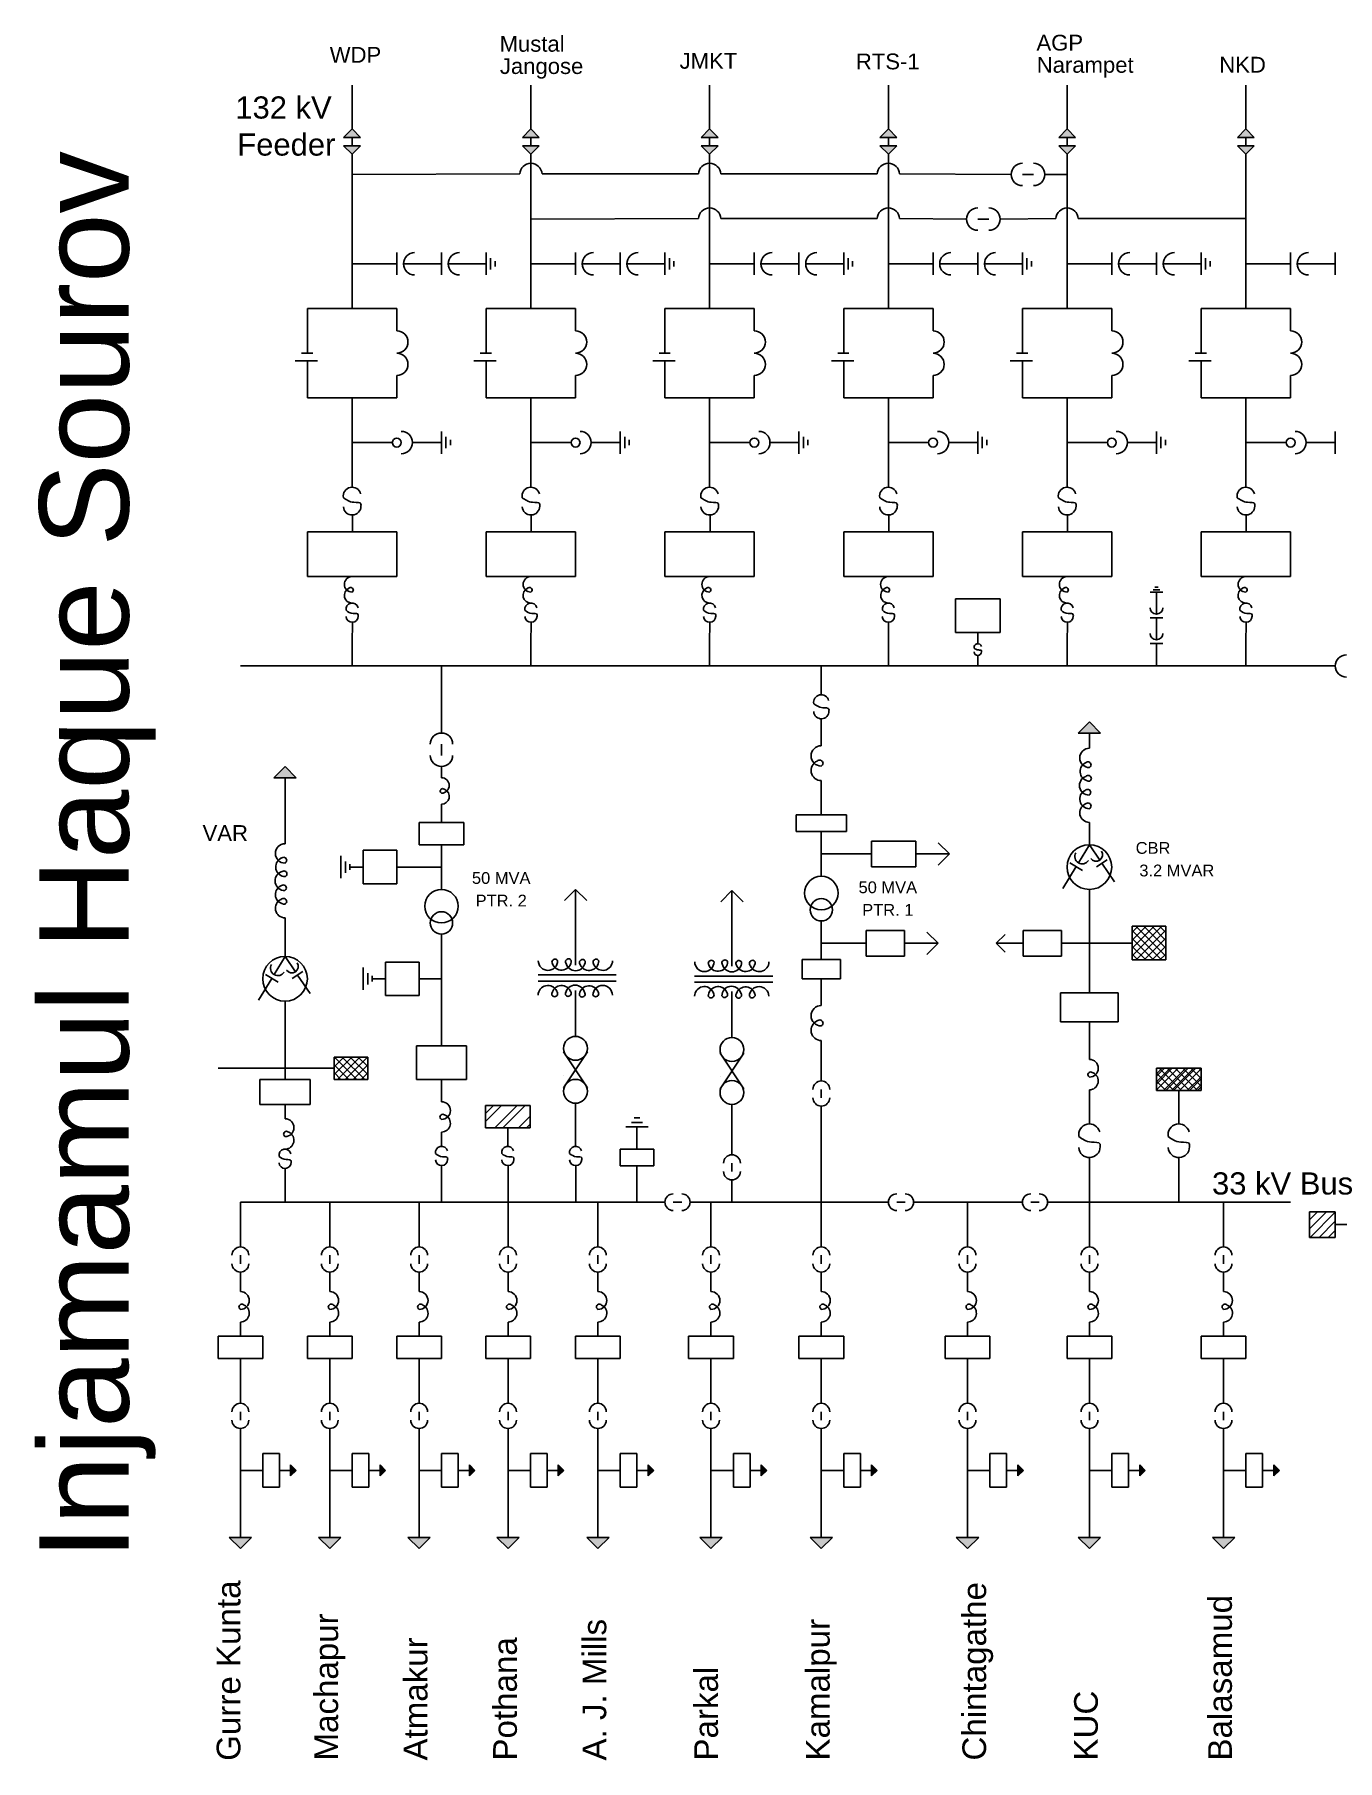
# Model space of a CAD drawing. Header units: inches. Extents: x 12.9 to 58.1, y -18.5 to 21.1.
# Drawn here: x 12.89 to 42.05, y -17.49 to 21.13 of the extents above; entities that cross this region are included whole.
import ezdxf

# ---------------------------------------------------------------- set-up
doc = ezdxf.new("R2010")
doc.units = ezdxf.units.IN
doc.header["$MEASUREMENT"] = 0
doc.styles.get("Standard").update_dxf_attribs({"font": 'arial.ttf'})

msp = doc.modelspace()

# ---------------------------------------------------------------- hatches: boundary and pattern name
at = {"true_color": 0x000000}
h = msp.add_hatch(color=18, dxfattribs=at)
h.dxf.hatch_style = 1
h.paths.add_polyline_path([(20, 19.019), (19.811, 18.83), (20.189, 18.83)])
h.paths.add_polyline_path([(20.189, 18.64), (19.811, 18.64), (20, 18.451)])
h = msp.add_hatch(color=18, dxfattribs=at)
h.dxf.hatch_style = 1
h.paths.add_polyline_path([(24, 19.019), (23.811, 18.83), (24.189, 18.83)])
h.paths.add_polyline_path([(24.189, 18.64), (23.811, 18.64), (24, 18.451)])
h = msp.add_hatch(color=18, dxfattribs=at)
h.dxf.hatch_style = 1
h.paths.add_polyline_path([(28, 19.019), (27.811, 18.83), (28.189, 18.83)])
h.paths.add_polyline_path([(28.189, 18.64), (27.811, 18.64), (28, 18.451)])
h = msp.add_hatch(color=18, dxfattribs=at)
h.dxf.hatch_style = 1
h.paths.add_polyline_path([(32, 19.019), (31.811, 18.83), (32.189, 18.83)])
h.paths.add_polyline_path([(32.189, 18.64), (31.811, 18.64), (32, 18.451)])
h = msp.add_hatch(color=18, dxfattribs=at)
h.dxf.hatch_style = 1
h.paths.add_polyline_path([(36, 19.019), (35.811, 18.83), (36.189, 18.83)])
h.paths.add_polyline_path([(36.189, 18.64), (35.811, 18.64), (36, 18.451)])
h = msp.add_hatch(color=18, dxfattribs=at)
h.dxf.hatch_style = 1
h.paths.add_polyline_path([(40, 19.019), (39.811, 18.83), (40.189, 18.83)])
h.paths.add_polyline_path([(40.189, 18.64), (39.811, 18.64), (40, 18.451)])
h = msp.add_hatch(color=18, dxfattribs=at)
h.dxf.hatch_style = 1
h.paths.add_polyline_path([(36.5, 5.75), (36.25, 5.5), (36.75, 5.5)])
h = msp.add_hatch(color=18, dxfattribs=at)
h.dxf.hatch_style = 1
h.paths.add_polyline_path([(18.5, 4.75), (18.25, 4.5), (18.75, 4.5)])
h = msp.add_hatch(dxfattribs=at)
h.set_pattern_fill('ANSI37', color=18)
h.paths.add_polyline_path([(38.208, 0.425), (38.208, 1.175), (37.458, 1.175), (37.458, 0.425)])
h.paths.add_polyline_path([(20.35, -2.25), (20.35, -1.75), (19.6, -1.75), (19.6, -2.25)])
h = msp.add_hatch(dxfattribs=at)
h.set_pattern_fill('ANSI32', color=18)
h.set_pattern_definition([(45, (14.49785, 0.8377), (-0.265165, 0.265165), []), (45, (14.67463, 0.8377), (-0.265165, 0.265165), [])])
h.paths.add_polyline_path([(37.998, -2), (37.998, -2.5), (38.998, -2.5), (38.998, -2)])
h = msp.add_hatch(dxfattribs=at)
h.set_pattern_fill('ANSI37', color=18)
h.paths.add_polyline_path([(38.998, -2.5), (38.998, -2), (37.998, -2), (37.998, -2.5)])
h = msp.add_hatch(dxfattribs=at)
h.set_pattern_fill('ANSI32', color=18)
h.set_pattern_definition([(45, (-0.51565, 0), (-0.265165, 0.265165), []), (45, (-0.33887, 0), (-0.265165, 0.265165), [])])
h.paths.add_polyline_path([(22.984, -2.838), (22.984, -3.338), (23.984, -3.338), (23.984, -2.838)])
h = msp.add_hatch(dxfattribs=at)
h.set_pattern_fill('ANSI31', color=18, scale=1.15)
h.set_pattern_definition([(45, (-7.45, 0.825), (-0.1016466, 0.1016466), [])])
h.paths.add_polyline_path([(41.425, -5.788), (42, -5.788), (42, -5.5), (42, -5.213), (41.425, -5.213)])
h = msp.add_hatch(color=18, dxfattribs=at)
h.dxf.hatch_style = 1
h.paths.add_polyline_path([(18.75, -11), (18.625, -10.875), (18.625, -11.125)])
h = msp.add_hatch(color=18, dxfattribs=at)
h.dxf.hatch_style = 1
h.paths.add_polyline_path([(20.75, -11), (20.625, -10.875), (20.625, -11.125)])
h = msp.add_hatch(color=18, dxfattribs=at)
h.dxf.hatch_style = 1
h.paths.add_polyline_path([(22.75, -11), (22.625, -10.875), (22.625, -11.125)])
h = msp.add_hatch(color=18, dxfattribs=at)
h.dxf.hatch_style = 1
h.paths.add_polyline_path([(24.739, -11), (24.614, -10.875), (24.614, -11.125)])
h = msp.add_hatch(color=18, dxfattribs=at)
h.dxf.hatch_style = 1
h.paths.add_polyline_path([(26.75, -11), (26.625, -10.875), (26.625, -11.125)])
h = msp.add_hatch(color=18, dxfattribs=at)
h.dxf.hatch_style = 1
h.paths.add_polyline_path([(29.281, -11), (29.156, -10.875), (29.156, -11.125)])
h = msp.add_hatch(color=18, dxfattribs=at)
h.dxf.hatch_style = 1
h.paths.add_polyline_path([(31.75, -11), (31.625, -10.875), (31.625, -11.125)])
h = msp.add_hatch(color=18, dxfattribs=at)
h.dxf.hatch_style = 1
h.paths.add_polyline_path([(35.021, -11), (34.896, -10.875), (34.896, -11.125)])
h = msp.add_hatch(color=18, dxfattribs=at)
h.dxf.hatch_style = 1
h.paths.add_polyline_path([(37.75, -11), (37.625, -10.875), (37.625, -11.125)])
h = msp.add_hatch(color=18, dxfattribs=at)
h.dxf.hatch_style = 1
h.paths.add_polyline_path([(40.75, -11), (40.625, -10.875), (40.625, -11.125)])
h = msp.add_hatch(color=18, dxfattribs=at)
h.dxf.hatch_style = 1
h.paths.add_polyline_path([(17.5, -12.75), (17.75, -12.5), (17.25, -12.5)])
h = msp.add_hatch(color=18, dxfattribs=at)
h.dxf.hatch_style = 1
h.paths.add_polyline_path([(19.5, -12.75), (19.75, -12.5), (19.25, -12.5)])
h = msp.add_hatch(color=18, dxfattribs=at)
h.dxf.hatch_style = 1
h.paths.add_polyline_path([(21.5, -12.75), (21.75, -12.5), (21.25, -12.5)])
h = msp.add_hatch(color=18, dxfattribs=at)
h.dxf.hatch_style = 1
h.paths.add_polyline_path([(23.489, -12.75), (23.739, -12.5), (23.239, -12.5)])
h = msp.add_hatch(color=18, dxfattribs=at)
h.dxf.hatch_style = 1
h.paths.add_polyline_path([(25.5, -12.75), (25.75, -12.5), (25.25, -12.5)])
h = msp.add_hatch(color=18, dxfattribs=at)
h.dxf.hatch_style = 1
h.paths.add_polyline_path([(28.031, -12.75), (28.281, -12.5), (27.781, -12.5)])
h = msp.add_hatch(color=18, dxfattribs=at)
h.dxf.hatch_style = 1
h.paths.add_polyline_path([(30.5, -12.75), (30.75, -12.5), (30.25, -12.5)])
h = msp.add_hatch(color=18, dxfattribs=at)
h.dxf.hatch_style = 1
h.paths.add_polyline_path([(33.771, -12.75), (34.021, -12.5), (33.521, -12.5)])
h = msp.add_hatch(color=18, dxfattribs=at)
h.dxf.hatch_style = 1
h.paths.add_polyline_path([(36.5, -12.75), (36.75, -12.5), (36.25, -12.5)])
h = msp.add_hatch(color=18, dxfattribs=at)
h.dxf.hatch_style = 1
h.paths.add_polyline_path([(39.5, -12.75), (39.75, -12.5), (39.25, -12.5)])

# ---------------------------------------------------------------- linework, layer by layer
for p, q in [((20, 20), (20, 19.019)), ((24, 20), (24, 19.019)), ((28, 20), (28, 19.019)), ((32, 20), (32, 19.019)), ((36, 20), (36, 19.019)), ((40, 20), (40, 19.019)), ((19.811, 18.83), (20, 19.019)), ((20, 19.019), (20.189, 18.83)), ((23.811, 18.83), (24, 19.019)), ((24, 19.019), (24.189, 18.83)), ((27.811, 18.83), (28, 19.019)), ((28, 19.019), (28.189, 18.83)), ((31.811, 18.83), (32, 19.019)), ((32, 19.019), (32.189, 18.83)), ((35.811, 18.83), (36, 19.019)), ((36, 19.019), (36.189, 18.83)), ((39.811, 18.83), (40, 19.019)), ((40, 19.019), (40.189, 18.83)), ((20.189, 18.83), (19.811, 18.83)), ((19.811, 18.64), (20.189, 18.64)), ((20, 18.451), (19.811, 18.64)), ((20, 18.83), (20, 18.64)), ((20.189, 18.64), (20, 18.451)), ((24.189, 18.83), (23.811, 18.83)), ((23.811, 18.64), (24.189, 18.64)), ((24, 18.451), (23.811, 18.64)), ((24, 18.83), (24, 18.64)), ((24.189, 18.64), (24, 18.451)), ((28.189, 18.83), (27.811, 18.83)), ((27.811, 18.64), (28.189, 18.64)), ((28, 18.451), (27.811, 18.64)), ((28, 18.83), (28, 18.64)), ((28.189, 18.64), (28, 18.451)), ((32.189, 18.83), (31.811, 18.83)), ((31.811, 18.64), (32.189, 18.64)), ((32, 18.451), (31.811, 18.64)), ((32, 18.83), (32, 18.64)), ((32.189, 18.64), (32, 18.451)), ((36.189, 18.83), (35.811, 18.83)), ((35.811, 18.64), (36.189, 18.64)), ((36, 18.451), (35.811, 18.64)), ((36, 18.83), (36, 18.64)), ((36.189, 18.64), (36, 18.451)), ((40.189, 18.83), (39.811, 18.83)), ((39.811, 18.64), (40.189, 18.64)), ((40, 18.451), (39.811, 18.64)), ((40, 18.83), (40, 18.64)), ((40.189, 18.64), (40, 18.451)), ((20, 18.451), (20, 16)), ((24, 18.451), (24, 16)), ((28, 18.451), (28, 16)), ((32, 18.451), (32, 16)), ((36, 18.451), (36, 16)), ((40, 18.451), (40, 16)), ((20, 18), (23.75, 18.012)), ((20, 18), (20, 18)), ((20, 18), (20, 18)), ((24.25, 18.012), (27.75, 18.012)), ((28.25, 18.012), (31.75, 18.012)), ((32.25, 18.012), (34.75, 18)), ((35, 18), (35.25, 18)), ((35.5, 18), (36, 18)), ((24, 17), (27.75, 17.012)), ((28.25, 17.012), (31.75, 17.012)), ((32.25, 17.012), (33.75, 17)), ((34, 17), (34.25, 17)), ((34.5, 17), (35.75, 17.012)), ((36.25, 17.012), (40, 17.012)), ((21, 16.25), (21, 15.75)), ((22, 16.25), (22, 15.75)), ((23, 15.75), (23, 16.25)), ((25, 16.25), (25, 15.75)), ((26, 16.25), (26, 15.75)), ((27, 15.75), (27, 16.25)), ((29, 16.25), (29, 15.75)), ((30, 16.25), (30, 15.75)), ((31, 15.75), (31, 16.25)), ((33, 16.25), (33, 15.75)), ((34, 16.25), (34, 15.75)), ((35, 15.75), (35, 16.25)), ((37, 16.25), (37, 15.75)), ((38, 16.25), (38, 15.75)), ((39, 15.75), (39, 16.25)), ((41, 16.25), (41, 15.75)), ((42, 16.25), (42, 15.75)), ((20, 16), (20, 15)), ((20, 16), (21, 16)), ((21.15, 16), (22, 16)), ((22.15, 16), (23, 16)), ((23.1, 15.875), (23.1, 16.125)), ((23.2, 15.938), (23.2, 16.062)), ((24, 16), (24, 15)), ((24, 16), (25, 16)), ((25.15, 16), (26, 16)), ((26.15, 16), (27, 16)), ((27.1, 15.875), (27.1, 16.125)), ((27.2, 15.938), (27.2, 16.062)), ((28, 16), (28, 15)), ((28, 16), (29, 16)), ((29.15, 16), (30, 16)), ((30.15, 16), (31, 16)), ((31.1, 15.875), (31.1, 16.125)), ((31.2, 15.938), (31.2, 16.062)), ((32, 16), (32, 15)), ((32, 16), (33, 16)), ((33.15, 16), (34, 16)), ((34.15, 16), (35, 16)), ((35.1, 15.875), (35.1, 16.125)), ((35.2, 15.938), (35.2, 16.062)), ((36, 16), (36, 15)), ((36, 16), (37, 16)), ((37.15, 16), (38, 16)), ((38.15, 16), (39, 16)), ((39.1, 15.875), (39.1, 16.125)), ((39.2, 15.938), (39.2, 16.062)), ((40, 16), (40, 15)), ((40, 16), (41, 16)), ((41.15, 16), (42, 16)), ((19, 15), (21, 15)), ((19, 14), (19, 15)), ((21, 15), (21, 14.5)), ((23, 15), (25, 15)), ((23, 14), (23, 15)), ((25, 15), (25, 14.5)), ((27, 15), (29, 15)), ((27, 14), (27, 15)), ((29, 15), (29, 14.5)), ((31, 15), (33, 15)), ((31, 14), (31, 15)), ((33, 15), (33, 14.5)), ((35, 15), (37, 15)), ((35, 14), (35, 15)), ((37, 15), (37, 14.5)), ((39, 15), (41, 15)), ((39, 14), (39, 15)), ((41, 15), (41, 14.5)), ((18.868, 14), (19.118, 14)), ((22.868, 14), (23.118, 14)), ((26.868, 14), (27.118, 14)), ((30.868, 14), (31.118, 14)), ((34.868, 14), (35.118, 14)), ((38.868, 14), (39.118, 14)), ((18.726, 13.832), (19.226, 13.832)), ((19, 13), (19, 13.832)), ((22.726, 13.832), (23.226, 13.832)), ((23, 13), (23, 13.832)), ((26.726, 13.832), (27.226, 13.832)), ((27, 13), (27, 13.832)), ((30.726, 13.832), (31.226, 13.832)), ((31, 13), (31, 13.832)), ((34.726, 13.832), (35.226, 13.832)), ((35, 13), (35, 13.832)), ((38.726, 13.832), (39.226, 13.832)), ((39, 13), (39, 13.832)), ((21, 13.5), (21, 13)), ((25, 13.5), (25, 13)), ((29, 13.5), (29, 13)), ((33, 13.5), (33, 13)), ((37, 13.5), (37, 13)), ((41, 13.5), (41, 13)), ((19, 13), (21, 13)), ((20, 13), (20, 12)), ((23, 13), (25, 13)), ((24, 13), (24, 12)), ((27, 13), (29, 13)), ((28, 13), (28, 12)), ((31, 13), (33, 13)), ((32, 13), (32, 12)), ((35, 13), (37, 13)), ((36, 13), (36, 12)), ((39, 13), (41, 13)), ((40, 13), (40, 12)), ((20, 12), (20, 11)), ((20, 12), (20, 12)), ((20, 12), (20.9, 12)), ((21.35, 12), (22, 12)), ((22, 11.75), (22, 12.25)), ((22.1, 11.875), (22.1, 12.125)), ((22.2, 11.938), (22.2, 12.062)), ((24, 12), (24, 11)), ((24, 12), (24, 12)), ((24, 12), (24.9, 12)), ((25.35, 12), (26, 12)), ((26, 11.75), (26, 12.25)), ((26.1, 11.875), (26.1, 12.125)), ((26.2, 11.938), (26.2, 12.062)), ((28, 12), (28, 11)), ((28, 12), (28, 12)), ((28, 12), (28.9, 12)), ((29.35, 12), (30, 12)), ((30, 11.75), (30, 12.25)), ((30.1, 11.875), (30.1, 12.125)), ((30.2, 11.938), (30.2, 12.062)), ((32, 12), (32, 11)), ((32, 12), (32, 12)), ((32, 12), (32.9, 12)), ((33.35, 12), (34, 12)), ((34, 11.75), (34, 12.25)), ((34.1, 11.875), (34.1, 12.125)), ((34.2, 11.938), (34.2, 12.062)), ((36, 12), (36, 11)), ((36, 12), (36, 12)), ((36, 12), (36.9, 12)), ((37.35, 12), (38, 12)), ((38, 11.75), (38, 12.25)), ((38.1, 11.875), (38.1, 12.125)), ((38.2, 11.938), (38.2, 12.062)), ((40, 12), (40, 11)), ((40, 12), (40, 12)), ((40, 12), (40.9, 12)), ((41.35, 12), (42, 12)), ((42, 11.75), (42, 12.25)), ((20.009, 10.379), (20.009, 10)), ((24.009, 10.379), (24.009, 10)), ((28.009, 10.379), (28.009, 10)), ((32.009, 10.379), (32.009, 10)), ((36.009, 10.379), (36.009, 10)), ((40.009, 10.379), (40.009, 10)), ((19, 10), (21, 10)), ((19, 9), (19, 10)), ((21, 10), (21, 9)), ((23, 10), (25, 10)), ((23, 9), (23, 10)), ((25, 10), (25, 9)), ((27, 10), (29, 10)), ((27, 9), (27, 10)), ((29, 10), (29, 9)), ((31, 10), (33, 10)), ((31, 9), (31, 10)), ((33, 10), (33, 9)), ((35, 10), (37, 10)), ((35, 9), (35, 10)), ((37, 10), (37, 9)), ((39, 10), (41, 10)), ((39, 9), (39, 10)), ((41, 10), (41, 9)), ((21, 9), (19, 9)), ((25, 9), (23, 9)), ((29, 9), (27, 9)), ((33, 9), (31, 9)), ((37, 9), (35, 9)), ((41, 9), (39, 9)), ((33.5, 8.5), (34.5, 8.5)), ((33.5, 7.75), (33.5, 8.5)), ((34.5, 7.75), (34.5, 8.5)), ((37.856, 8.65), (38.144, 8.65)), ((37.928, 8.708), (38.072, 8.708)), ((37.964, 8.765), (38.036, 8.765)), ((38, 8.161), (38, 8.65)), ((20.006, 7.978), (20.001, 7.5)), ((24.006, 7.978), (24.001, 7.5)), ((28.006, 7.978), (28.001, 7.5)), ((32.006, 7.978), (32.001, 7.5)), ((34.5, 7.75), (33.5, 7.75)), ((34, 7.5), (34, 7.75)), ((36.006, 7.978), (36.001, 7.5)), ((38.144, 8.075), (37.856, 8.075)), ((38, 7.586), (38, 8.075)), ((40.006, 7.978), (40.001, 7.5)), ((20.001, 7.5), (20.001, 7)), ((24.001, 7.5), (24.001, 7)), ((28.001, 7.5), (28.001, 7)), ((32.001, 7.5), (32.001, 7)), ((36.001, 7.5), (36.001, 7)), ((38.144, 7.5), (37.856, 7.5)), ((38, 7.5), (38, 7)), ((40.001, 7.5), (40.001, 7)), ((17.5, 7), (42, 7)), ((22, 7), (22, 5.5)), ((30.5, 6.819), (30.5, 7)), ((34, 7.237), (34, 7)), ((30.498, 6.357), (30.5, 6.819)), ((30.5, 5.5), (30.5, 5.819)), ((30.5, 5.217), (30.5, 5.5)), ((36.5, 5.75), (36.25, 5.5)), ((36.25, 5.5), (36.75, 5.5)), ((36.75, 5.5), (36.5, 5.75)), ((36.5, 5.16), (36.5, 5.5)), ((22, 5.25), (22, 5)), ((18.5, 4.75), (18.25, 4.5)), ((18.75, 4.5), (18.5, 4.75)), ((22, 4.75), (22, 4.5)), ((18.25, 4.5), (18.75, 4.5)), ((18.5, 3.023), (18.5, 4.5)), ((30.5, 3.669), (30.5, 4.435)), ((22, 3.5), (22, 3.908)), ((21.5, 3.5), (22.5, 3.5)), ((21.5, 3), (21.5, 3.5)), ((22.5, 3.5), (22.5, 3)), ((29.938, 3.669), (31.062, 3.669)), ((29.938, 3.294), (29.938, 3.669)), ((31.062, 3.669), (31.062, 3.294)), ((36.498, 3), (36.5, 3.5)), ((31.062, 3.294), (29.938, 3.294)), ((30.5, 2.794), (30.5, 3.294)), ((19.75, 2.25), (19.75, 2.75)), ((20.25, 2.125), (20.25, 2.875)), ((20.25, 2.875), (21, 2.875)), ((21, 2.875), (21, 2.125)), ((22.5, 3), (21.5, 3)), ((22, 3), (22, 2)), ((30.5, 2.794), (30.5, 2.294)), ((30.5, 2.794), (31.625, 2.794)), ((31.625, 3.082), (31.625, 2.507)), ((31.625, 3.082), (32.617, 3.082)), ((32.617, 2.507), (32.617, 3.082)), ((32.617, 2.794), (33.367, 2.794)), ((33.367, 2.794), (33.117, 3.044)), ((33.367, 2.794), (33.117, 2.544)), ((36.498, 3), (36.252, 2.595)), ((36.498, 3), (36.73, 2.656)), ((19.85, 2.375), (19.85, 2.625)), ((19.95, 2.438), (19.95, 2.562)), ((20.25, 2.5), (19.95, 2.5)), ((22, 2.5), (21, 2.5)), ((31.625, 2.507), (32.617, 2.507)), ((36.201, 2.51), (35.904, 2.02)), ((36.06, 2.595), (36.342, 2.425)), ((36.659, 2.504), (36.898, 2.665)), ((36.779, 2.585), (37.06, 2.169)), ((21, 2.125), (20.25, 2.125)), ((24.999, 2), (24.75, 1.75)), ((24.999, 0.307), (24.999, 2)), ((24.999, 2), (25.25, 1.75)), ((28.499, 1.974), (28.25, 1.724)), ((28.499, 0.282), (28.499, 1.974)), ((28.499, 1.974), (28.75, 1.724)), ((36.498, 2), (36.498, -0.317)), ((18.5, 0.5), (18.5, 1.363)), ((30.5, 1.294), (30.5, 0.794)), ((37.458, 0.425), (37.458, 1.175)), ((37.458, 1.175), (38.208, 1.175)), ((38.208, 1.175), (38.208, 0.425)), ((22, 1), (22, 0)), ((30.5, 0.431), (30.5, 0.794)), ((30.5, 0.794), (31.5, 0.794)), ((31.5, 1.082), (31.5, 0.507)), ((32.362, 1.082), (31.5, 1.082)), ((32.362, 0.507), (32.362, 1.082)), ((32.362, 0.794), (33.112, 0.794)), ((33.112, 0.794), (32.862, 1.044)), ((33.112, 0.794), (32.862, 0.544)), ((34.415, 0.794), (34.615, 0.994)), ((35.015, 0.794), (34.415, 0.794)), ((34.415, 0.794), (34.615, 0.594)), ((35.015, 1.082), (35.015, 0.507)), ((35.878, 1.082), (35.015, 1.082)), ((35.878, 0.507), (35.878, 1.082)), ((35.878, 0.794), (36.498, 0.794)), ((36.498, 0.794), (37.458, 0.794)), ((18.5, 0.5), (18.254, 0.095)), ((18.5, 0.5), (18.732, 0.156)), ((30.069, 0.431), (30.931, 0.431)), ((30.069, 0), (30.069, 0.431)), ((30.931, 0.431), (30.931, 0)), ((31.5, 0.507), (32.362, 0.507)), ((35.015, 0.507), (35.878, 0.507)), ((38.208, 0.425), (37.458, 0.425)), ((18.203, 0.01), (17.906, -0.48)), ((18.062, 0.095), (18.344, -0.075)), ((18.662, 0.004), (18.9, 0.165)), ((18.781, 0.085), (19.062, -0.331)), ((20.25, -0.25), (20.25, 0.25)), ((20.35, -0.125), (20.35, 0.125)), ((20.45, -0.062), (20.45, 0.063)), ((20.75, 0), (20.45, 0)), ((20.75, -0.375), (20.75, 0.375)), ((20.75, 0.375), (21.5, 0.375)), ((21.5, 0.375), (21.5, -0.375)), ((22, 0), (21.5, 0)), ((22, 0), (22, -1.5)), ((24.162, 0.086), (25.912, 0.086)), ((27.662, 0.061), (29.412, 0.061)), ((30.931, 0), (30.069, 0)), ((30.5, -0.598), (30.5, 0)), ((21.5, -0.375), (20.75, -0.375)), ((24.162, -0.053), (25.912, -0.053)), ((25, -0.555), (25, -0.26)), ((27.662, -0.079), (29.412, -0.079)), ((28.5, -0.58), (28.5, -0.285)), ((35.851, -0.317), (37.145, -0.317)), ((35.851, -0.963), (35.851, -0.317)), ((37.145, -0.317), (37.145, -0.963)), ((18.5, -2), (18.5, -0.5)), ((25, -1.099), (25, -0.555)), ((28.5, -1.125), (28.5, -0.58)), ((25, -1.289), (25, -1.099)), ((28.5, -1.315), (28.5, -1.125)), ((37.145, -0.963), (35.851, -0.963)), ((36.498, -1.303), (36.498, -0.963)), ((21.438, -1.5), (22.562, -1.5)), ((21.438, -2.25), (21.438, -1.5)), ((22.562, -1.5), (22.562, -2.25)), ((30.5, -2), (30.5, -1.381)), ((36.498, -1.303), (36.498, -1.803)), ((19.6, -1.75), (19.6, -2.25)), ((19.6, -1.75), (20.35, -1.75)), ((20.35, -2.25), (20.35, -1.75)), ((24.733, -1.637), (25.267, -2.437)), ((24.733, -2.437), (25.267, -1.637)), ((28.233, -1.662), (28.767, -2.463)), ((28.233, -2.463), (28.767, -1.662)), ((17, -2), (18.5, -2)), ((17.938, -2.25), (19.062, -2.25)), ((17.938, -2.812), (17.938, -2.25)), ((18.5, -2.25), (18.5, -2)), ((18.5, -2), (19.6, -2)), ((19.062, -2.812), (19.062, -2.25)), ((19.6, -2.25), (20.35, -2.25)), ((22.562, -2.25), (21.438, -2.25)), ((22, -2.25), (22, -2.75)), ((24.733, -2.17), (24.733, -2.17)), ((28.233, -2.196), (28.233, -2.196)), ((30.5, -2.286), (30.5, -2)), ((37.998, -2), (38.998, -2)), ((37.998, -2.5), (37.998, -2)), ((38.998, -2), (38.998, -2.5)), ((30.5, -2.474), (30.5, -2.661)), ((36.498, -2.928), (36.498, -2.484)), ((38.998, -2.5), (37.998, -2.5)), ((38.498, -2.928), (38.498, -2.5)), ((19.062, -2.812), (17.938, -2.812)), ((18.5, -3.132), (18.5, -2.812)), ((22.984, -2.838), (23.984, -2.838)), ((22.984, -3.338), (22.984, -2.838)), ((23.984, -2.838), (23.984, -3.338)), ((25, -2.785), (25, -2.974)), ((25, -2.974), (25, -3.5)), ((28.5, -2.81), (28.5, -3)), ((28.5, -3.938), (28.5, -3)), ((30.5, -2.849), (30.5, -5)), ((36.498, -3.247), (36.498, -2.928)), ((38.498, -3.247), (38.498, -2.928)), ((22, -3.75), (22, -3.431)), ((23.984, -3.338), (22.984, -3.338)), ((23.484, -3.338), (23.484, -3.75)), ((26.625, -3.312), (26.125, -3.312)), ((26.5, -3.212), (26.25, -3.212)), ((26.438, -3.112), (26.312, -3.112)), ((26.375, -3.812), (26.375, -3.312)), ((25, -3.75), (25, -3.5)), ((26.75, -3.812), (26, -3.812)), ((26, -3.812), (26, -4.188)), ((26.75, -4.188), (26.75, -3.812)), ((18.506, -4.243), (18.506, -5)), ((22.001, -4.18), (22.001, -5)), ((23.489, -4.18), (23.489, -5)), ((25.007, -4.18), (25.007, -5)), ((26, -4.188), (26.75, -4.188)), ((26.375, -4.188), (26.375, -4.712)), ((28.5, -4.125), (28.5, -4.312)), ((36.5, -5), (36.5, -4)), ((38.5, -5), (38.5, -4)), ((28.5, -5), (28.5, -4.5)), ((17.5, -5), (26.375, -5)), ((17.5, -5), (17.5, -6)), ((19.5, -5), (19.5, -6)), ((21.5, -5), (21.5, -6)), ((23.489, -5), (23.489, -6)), ((25.5, -5), (25.5, -6)), ((26.375, -4.712), (26.375, -5)), ((27, -5), (26.375, -5)), ((27.188, -5), (27.375, -5)), ((27.562, -5), (28.5, -5)), ((28.031, -5), (28.031, -6)), ((28.5, -5), (32, -5)), ((30.5, -5), (30.5, -6)), ((32.188, -5), (32.375, -5)), ((32.562, -5), (33.5, -5)), ((33.5, -5), (35, -5)), ((33.771, -5), (33.771, -6)), ((35.188, -5), (35.375, -5)), ((35.562, -5), (36, -5)), ((36, -5), (36.5, -5)), ((36.5, -5), (38, -5)), ((36.5, -5), (36.5, -6)), ((38, -5), (41, -5)), ((39.5, -5), (39.5, -6)), ((41.425, -5.788), (41.425, -5.213)), ((41.425, -5.213), (42, -5.213)), ((42, -5.213), (42, -5.5)), ((42, -5.788), (41.425, -5.788)), ((42.438, -5.5), (42, -5.5)), ((42, -5.5), (42, -5.788)), ((17.5, -6.188), (17.5, -6.375)), ((17.5, -6.562), (17.5, -7)), ((19.5, -6.188), (19.5, -6.375)), ((19.5, -6.562), (19.5, -7)), ((21.5, -6.188), (21.5, -6.375)), ((21.5, -6.562), (21.5, -7)), ((23.489, -6.188), (23.489, -6.375)), ((23.489, -6.562), (23.489, -7)), ((25.5, -6.188), (25.5, -6.375)), ((25.5, -6.562), (25.5, -7)), ((28.031, -6.188), (28.031, -6.375)), ((28.031, -6.562), (28.031, -7)), ((30.5, -6.188), (30.5, -6.375)), ((30.5, -6.562), (30.5, -7)), ((33.771, -6.188), (33.771, -6.375)), ((33.771, -6.562), (33.771, -7)), ((36.5, -6.188), (36.5, -6.375)), ((36.5, -6.562), (36.5, -7)), ((39.5, -6.188), (39.5, -6.375)), ((39.5, -6.562), (39.5, -7)), ((17.5, -7.681), (17.5, -8)), ((19.5, -7.681), (19.5, -8)), ((21.5, -7.681), (21.5, -8)), ((23.489, -7.681), (23.489, -8)), ((25.5, -7.681), (25.5, -8)), ((28.031, -7.681), (28.031, -8)), ((30.5, -7.681), (30.5, -8)), ((33.771, -7.681), (33.771, -8)), ((36.5, -7.681), (36.5, -8)), ((39.5, -7.681), (39.5, -8)), ((17, -8), (18, -8)), ((17, -8.5), (17, -8)), ((18, -8), (18, -8.5)), ((19, -8), (20, -8)), ((19, -8.5), (19, -8)), ((20, -8), (20, -8.5)), ((21, -8), (22, -8)), ((21, -8.5), (21, -8)), ((22, -8), (22, -8.5)), ((22.989, -8), (23.989, -8)), ((22.989, -8.5), (22.989, -8)), ((23.989, -8), (23.989, -8.5)), ((25, -8), (26, -8)), ((25, -8.5), (25, -8)), ((26, -8), (26, -8.5)), ((27.531, -8), (28.531, -8)), ((27.531, -8.5), (27.531, -8)), ((28.531, -8), (28.531, -8.5)), ((30, -8), (31, -8)), ((30, -8.5), (30, -8)), ((31, -8), (31, -8.5)), ((33.271, -8), (34.271, -8)), ((33.271, -8.5), (33.271, -8)), ((34.271, -8), (34.271, -8.5)), ((36, -8), (37, -8)), ((36, -8.5), (36, -8)), ((37, -8), (37, -8.5)), ((39, -8), (40, -8)), ((39, -8.5), (39, -8)), ((40, -8), (40, -8.5)), ((18, -8.5), (17, -8.5)), ((17.5, -8.5), (17.5, -9.5)), ((20, -8.5), (19, -8.5)), ((19.5, -8.5), (19.5, -9.5)), ((22, -8.5), (21, -8.5)), ((21.5, -8.5), (21.5, -9.5)), ((23.989, -8.5), (22.989, -8.5)), ((23.489, -8.5), (23.489, -9.5)), ((26, -8.5), (25, -8.5)), ((25.5, -8.5), (25.5, -9.5)), ((28.531, -8.5), (27.531, -8.5)), ((28.031, -8.5), (28.031, -9.5)), ((31, -8.5), (30, -8.5)), ((30.5, -8.5), (30.5, -9.5)), ((34.271, -8.5), (33.271, -8.5)), ((33.771, -8.5), (33.771, -9.5)), ((37, -8.5), (36, -8.5)), ((36.5, -8.5), (36.5, -9.5)), ((40, -8.5), (39, -8.5)), ((39.5, -8.5), (39.5, -9.5)), ((17.5, -9.688), (17.5, -9.875)), ((19.5, -9.688), (19.5, -9.875)), ((21.5, -9.688), (21.5, -9.875)), ((23.489, -9.688), (23.489, -9.875)), ((25.5, -9.688), (25.5, -9.875)), ((28.031, -9.688), (28.031, -9.875)), ((30.5, -9.688), (30.5, -9.875)), ((33.771, -9.688), (33.771, -9.875)), ((36.5, -9.688), (36.5, -9.875)), ((39.5, -9.688), (39.5, -9.875)), ((17.5, -10.062), (17.5, -10.5)), ((19.5, -10.062), (19.5, -10.5)), ((21.5, -10.062), (21.5, -10.5)), ((23.489, -10.062), (23.489, -10.5)), ((25.5, -10.062), (25.5, -10.5)), ((28.031, -10.062), (28.031, -10.5)), ((30.5, -10.062), (30.5, -10.5)), ((33.771, -10.062), (33.771, -10.5)), ((36.5, -10.062), (36.5, -10.5)), ((39.5, -10.062), (39.5, -10.5)), ((17.5, -10.5), (17.5, -11)), ((18, -10.625), (18, -11.375)), ((18.375, -10.625), (18, -10.625)), ((18.375, -11.375), (18.375, -10.625)), ((19.5, -10.5), (19.5, -11)), ((20, -10.625), (20, -11.375)), ((20.375, -10.625), (20, -10.625)), ((20.375, -11.375), (20.375, -10.625)), ((21.5, -10.5), (21.5, -11)), ((22, -10.625), (22, -11.375)), ((22.375, -10.625), (22, -10.625)), ((22.375, -11.375), (22.375, -10.625)), ((23.489, -10.5), (23.489, -11)), ((23.989, -10.625), (23.989, -11.375)), ((24.364, -10.625), (23.989, -10.625)), ((24.364, -11.375), (24.364, -10.625)), ((25.5, -10.5), (25.5, -11)), ((26, -10.625), (26, -11.375)), ((26.375, -10.625), (26, -10.625)), ((26.375, -11.375), (26.375, -10.625)), ((28.031, -10.5), (28.031, -11)), ((28.531, -10.625), (28.531, -11.375)), ((28.906, -10.625), (28.531, -10.625)), ((28.906, -11.375), (28.906, -10.625)), ((30.5, -10.5), (30.5, -11)), ((31, -10.625), (31, -11.375)), ((31.375, -10.625), (31, -10.625)), ((31.375, -11.375), (31.375, -10.625)), ((33.771, -10.5), (33.771, -11)), ((34.271, -10.625), (34.271, -11.375)), ((34.646, -10.625), (34.271, -10.625)), ((34.646, -11.375), (34.646, -10.625)), ((36.5, -10.5), (36.5, -11)), ((37, -10.625), (37, -11.375)), ((37.375, -10.625), (37, -10.625)), ((37.375, -11.375), (37.375, -10.625)), ((39.5, -10.5), (39.5, -11)), ((40, -10.625), (40, -11.375)), ((40.375, -10.625), (40, -10.625)), ((40.375, -11.375), (40.375, -10.625)), ((17.5, -11), (17.5, -11)), ((17.5, -11), (18, -11)), ((17.5, -11), (17.5, -12)), ((18.375, -11), (18.625, -11)), ((18.625, -10.875), (18.625, -11.125)), ((18.75, -11), (18.625, -10.875)), ((18.625, -11.125), (18.75, -11)), ((19.5, -11), (19.5, -11)), ((19.5, -11), (20, -11)), ((19.5, -11), (19.5, -12)), ((20.375, -11), (20.625, -11)), ((20.625, -10.875), (20.625, -11.125)), ((20.75, -11), (20.625, -10.875)), ((20.625, -11.125), (20.75, -11)), ((21.5, -11), (21.5, -11)), ((21.5, -11), (22, -11)), ((21.5, -11), (21.5, -12)), ((22.375, -11), (22.625, -11)), ((22.625, -10.875), (22.625, -11.125)), ((22.75, -11), (22.625, -10.875)), ((22.625, -11.125), (22.75, -11)), ((23.489, -11), (23.489, -11)), ((23.489, -11), (23.989, -11)), ((23.489, -11), (23.489, -12)), ((24.364, -11), (24.614, -11)), ((24.614, -10.875), (24.614, -11.125)), ((24.739, -11), (24.614, -10.875)), ((24.614, -11.125), (24.739, -11)), ((25.5, -11), (25.5, -11)), ((25.5, -11), (26, -11)), ((25.5, -11), (25.5, -12)), ((26.375, -11), (26.625, -11)), ((26.625, -10.875), (26.625, -11.125)), ((26.75, -11), (26.625, -10.875)), ((26.625, -11.125), (26.75, -11)), ((28.031, -11), (28.031, -11)), ((28.031, -11), (28.531, -11)), ((28.031, -11), (28.031, -12)), ((28.906, -11), (29.156, -11)), ((29.156, -10.875), (29.156, -11.125)), ((29.281, -11), (29.156, -10.875)), ((29.156, -11.125), (29.281, -11)), ((30.5, -11), (30.5, -11)), ((30.5, -11), (31, -11)), ((30.5, -11), (30.5, -12)), ((31.375, -11), (31.625, -11)), ((31.625, -10.875), (31.625, -11.125)), ((31.75, -11), (31.625, -10.875)), ((31.625, -11.125), (31.75, -11)), ((33.771, -11), (33.771, -11)), ((33.771, -11), (34.271, -11)), ((33.771, -11), (33.771, -12)), ((34.646, -11), (34.896, -11)), ((34.896, -10.875), (34.896, -11.125)), ((35.021, -11), (34.896, -10.875)), ((34.896, -11.125), (35.021, -11)), ((36.5, -11), (36.5, -11)), ((36.5, -11), (37, -11)), ((36.5, -11), (36.5, -12)), ((37.375, -11), (37.625, -11)), ((37.625, -10.875), (37.625, -11.125)), ((37.75, -11), (37.625, -10.875)), ((37.625, -11.125), (37.75, -11)), ((39.5, -11), (39.5, -11)), ((39.5, -11), (40, -11)), ((39.5, -11), (39.5, -12)), ((40.375, -11), (40.625, -11)), ((40.625, -10.875), (40.625, -11.125)), ((40.75, -11), (40.625, -10.875)), ((40.625, -11.125), (40.75, -11)), ((18, -11.375), (18.375, -11.375)), ((20, -11.375), (20.375, -11.375)), ((22, -11.375), (22.375, -11.375)), ((23.989, -11.375), (24.364, -11.375)), ((26, -11.375), (26.375, -11.375)), ((28.531, -11.375), (28.906, -11.375)), ((31, -11.375), (31.375, -11.375)), ((34.271, -11.375), (34.646, -11.375)), ((37, -11.375), (37.375, -11.375)), ((40, -11.375), (40.375, -11.375)), ((17.5, -12), (17.5, -12.5)), ((19.5, -12), (19.5, -12.5)), ((21.5, -12), (21.5, -12.5)), ((23.489, -12), (23.489, -12.5)), ((25.5, -12), (25.5, -12.5)), ((28.031, -12), (28.031, -12.5)), ((30.5, -12), (30.5, -12.5)), ((33.771, -12), (33.771, -12.5)), ((36.5, -12), (36.5, -12.5)), ((39.5, -12), (39.5, -12.5)), ((17.75, -12.5), (17.25, -12.5)), ((17.25, -12.5), (17.5, -12.75)), ((17.5, -12.75), (17.75, -12.5)), ((19.75, -12.5), (19.25, -12.5)), ((19.25, -12.5), (19.5, -12.75)), ((19.5, -12.75), (19.75, -12.5)), ((21.75, -12.5), (21.25, -12.5)), ((21.25, -12.5), (21.5, -12.75)), ((21.5, -12.75), (21.75, -12.5)), ((23.739, -12.5), (23.239, -12.5)), ((23.239, -12.5), (23.489, -12.75)), ((23.489, -12.75), (23.739, -12.5)), ((25.75, -12.5), (25.25, -12.5)), ((25.25, -12.5), (25.5, -12.75)), ((25.5, -12.75), (25.75, -12.5)), ((28.281, -12.5), (27.781, -12.5)), ((27.781, -12.5), (28.031, -12.75)), ((28.031, -12.75), (28.281, -12.5)), ((30.75, -12.5), (30.25, -12.5)), ((30.25, -12.5), (30.5, -12.75)), ((30.5, -12.75), (30.75, -12.5)), ((34.021, -12.5), (33.521, -12.5)), ((33.521, -12.5), (33.771, -12.75)), ((33.771, -12.75), (34.021, -12.5)), ((36.75, -12.5), (36.25, -12.5)), ((36.25, -12.5), (36.5, -12.75)), ((36.5, -12.75), (36.75, -12.5)), ((39.75, -12.5), (39.25, -12.5)), ((39.25, -12.5), (39.5, -12.75)), ((39.5, -12.75), (39.75, -12.5))]:
    msp.add_line(p, q)
for centre, radius in [((21, 12), 0.1), ((25, 12), 0.1), ((29, 12), 0.1), ((33, 12), 0.1), ((37, 12), 0.1), ((41, 12), 0.1), ((36.498, 2.5), 0.5), ((22, 1.625), 0.375), ((30.5, 1.919), 0.375), ((30.5, 1.544), 0.25), ((22, 1.25), 0.25), ((18.5, 0), 0.5), ((25, -1.556), 0.267), ((28.5, -1.582), 0.267), ((25, -2.518), 0.267), ((28.5, -2.543), 0.267)]:
    msp.add_circle(centre, radius)
for centre, radius, start, end in [((24, 18), 0.25, 2.8251, 177.1749), ((28, 18), 0.25, 2.8251, 177.1749), ((32, 18), 0.25, 2.8251, 177.1749), ((35, 18), 0.25, 90, 270), ((35.25, 18), 0.25, 270, 90), ((28, 17), 0.25, 2.8251, 177.1749), ((32, 17), 0.25, 2.8251, 177.1749), ((34, 17), 0.25, 90, 270), ((34.25, 17), 0.25, 270, 90), ((36, 17), 0.25, 2.8251, 177.1749), ((21.4, 16), 0.25, 90, 270), ((22.4, 16), 0.25, 90, 270), ((25.4, 16), 0.25, 90, 270), ((26.4, 16), 0.25, 90, 270), ((29.4, 16), 0.25, 90, 270), ((30.4, 16), 0.25, 90, 270), ((33.4, 16), 0.25, 90, 270), ((34.4, 16), 0.25, 90, 270), ((37.4, 16), 0.25, 90, 270), ((38.4, 16), 0.25, 90, 270), ((41.4, 16), 0.25, 90, 270), ((21, 14.25), 0.25, 270, 90), ((25, 14.25), 0.25, 270, 90), ((29, 14.25), 0.25, 270, 90), ((33, 14.25), 0.25, 270, 90), ((37, 14.25), 0.25, 270, 90), ((41, 14.25), 0.25, 270, 90), ((21, 13.75), 0.25, 270, 90), ((25, 13.75), 0.25, 270, 90), ((29, 13.75), 0.25, 270, 90), ((33, 13.75), 0.25, 270, 90), ((37, 13.75), 0.25, 270, 90), ((41, 13.75), 0.25, 270, 90), ((21.1, 12), 0.25, 270, 90), ((25.1, 12), 0.25, 270, 90), ((29.1, 12), 0.25, 270, 90), ((33.1, 12), 0.25, 270, 90), ((37.1, 12), 0.25, 270, 90), ((41.1, 12), 0.25, 270, 90), ((20, 10.803), 0.197, 14.362, 190.662), ((24, 10.803), 0.197, 14.362, 190.662), ((28, 10.803), 0.197, 14.362, 190.662), ((32, 10.803), 0.197, 14.362, 190.662), ((36, 10.803), 0.197, 14.362, 190.662), ((40, 10.803), 0.197, 14.362, 190.662), ((20.002, 10.576), 0.197, 184.0412, 0.3413), ((24.002, 10.576), 0.197, 184.0412, 0.3413), ((28.002, 10.576), 0.197, 184.0412, 0.3413), ((32.002, 10.576), 0.197, 184.0412, 0.3413), ((36.002, 10.576), 0.197, 184.0412, 0.3413), ((40.002, 10.576), 0.197, 184.0412, 0.3413), ((20, 8.827), 0.173, 90, 270), ((24, 8.827), 0.173, 90, 270), ((28, 8.827), 0.173, 90, 270), ((32, 8.827), 0.173, 90, 270), ((36, 8.827), 0.173, 90, 270), ((40, 8.827), 0.173, 90, 270), ((20, 8.581), 0.173, 114.781, 270), ((24, 8.581), 0.173, 114.781, 270), ((28, 8.581), 0.173, 114.781, 270), ((32, 8.581), 0.173, 114.781, 270), ((36, 8.581), 0.173, 114.781, 270), ((40, 8.581), 0.173, 114.781, 270), ((20, 8.271), 0.137, 14.362, 190.662), ((20.001, 8.114), 0.137, 184.0412, 0.3413), ((24, 8.271), 0.137, 14.362, 190.662), ((24.001, 8.114), 0.137, 184.0412, 0.3413), ((28, 8.271), 0.137, 14.362, 190.662), ((28.001, 8.114), 0.137, 184.0412, 0.3413), ((32, 8.271), 0.137, 14.362, 190.662), ((32.001, 8.114), 0.137, 184.0412, 0.3413), ((36, 8.271), 0.137, 14.362, 190.662), ((36.001, 8.114), 0.137, 184.0412, 0.3413), ((38, 8.305), 0.144, 180, 0), ((40, 8.271), 0.137, 14.362, 190.662), ((40.001, 8.114), 0.137, 184.0412, 0.3413), ((38, 7.73), 0.144, 180, 0), ((34, 7.416), 0.0835, 14.362, 190.662), ((34, 7.32), 0.0835, 184.0412, 0.3413), ((42.25, 7), 0.25, 90, 270), ((30.498, 6.186), 0.171, 14.362, 190.662), ((30.5, 5.99), 0.171, 184.0412, 0.3413), ((22, 5.25), 0.25, 0, 180), ((30.5, 4.988), 0.229, 90, 270), ((36.5, 4.943), 0.217, 90, 270), ((22, 5), 0.25, 180, 0), ((30.5, 4.664), 0.229, 114.781, 270), ((36.507, 4.64), 0.217, 116.8095, 270), ((22, 4.327), 0.173, 270, 90), ((36.493, 4.327), 0.217, 110.7949, 270), ((22, 4.081), 0.173, 270, 65.219), ((36.5, 4.023), 0.217, 116.8095, 270), ((36.5, 3.717), 0.217, 114.781, 270), ((18.5, 2.806), 0.217, 90, 270), ((36.338, 2.735), 0.165, 148.7914, 328.7914), ((36.65, 2.776), 0.144, 214.0783, 34.0783), ((18.493, 2.19), 0.217, 110.7949, 270), ((18.507, 2.503), 0.217, 116.8095, 270), ((18.5, 1.887), 0.217, 116.8095, 270), ((18.5, 1.58), 0.217, 114.781, 270), ((24.383, 0.405), 0.217, 180, 0), ((24.687, 0.412), 0.217, 206.8095, 0), ((24.999, 0.398), 0.217, 200.7949, 0), ((25.303, 0.405), 0.217, 206.8095, 0), ((25.61, 0.405), 0.217, 204.781, 0), ((18.34, 0.235), 0.165, 148.7914, 328.7914), ((18.652, 0.276), 0.144, 214.0783, 34.0783), ((27.883, 0.379), 0.217, 180, 0), ((28.187, 0.386), 0.217, 206.8095, 0), ((28.499, 0.372), 0.217, 200.7949, 0), ((28.803, 0.379), 0.217, 206.8095, 0), ((29.11, 0.379), 0.217, 204.781, 0), ((24.381, -0.366), 0.217, 24.781, 180), ((24.687, -0.366), 0.217, 26.8095, 180), ((24.991, -0.359), 0.217, 20.7949, 180), ((25.304, -0.373), 0.217, 26.8095, 180), ((25.607, -0.366), 0.217, 0, 180), ((27.881, -0.391), 0.217, 24.781, 180), ((28.187, -0.391), 0.217, 26.8095, 180), ((28.491, -0.384), 0.217, 20.7949, 180), ((28.804, -0.398), 0.217, 26.8095, 180), ((29.107, -0.391), 0.217, 0, 180), ((30.5, -0.827), 0.229, 90, 270), ((30.5, -1.152), 0.229, 114.781, 270), ((36.498, -2.002), 0.199, 270, 90), ((30.5, -2.474), 0.188, 0, 180), ((36.498, -2.285), 0.199, 270, 65.219), ((30.5, -2.661), 0.188, 180, 0), ((22, -2.949), 0.199, 270, 90), ((22, -3.232), 0.199, 270, 65.219), ((18.5, -3.331), 0.199, 270, 90), ((18.5, -3.613), 0.199, 270, 65.219), ((36.498, -3.486), 0.239, 14.362, 190.662), ((38.498, -3.486), 0.239, 14.362, 190.662), ((18.5, -3.949), 0.137, 14.362, 190.662), ((22, -3.887), 0.137, 14.362, 190.662), ((23.482, -3.887), 0.137, 14.362, 190.662), ((25, -3.887), 0.137, 14.362, 190.662), ((36.5, -3.761), 0.239, 184.0412, 0.3413), ((38.5, -3.761), 0.239, 184.0412, 0.3413), ((18.501, -4.106), 0.137, 184.0412, 0.3413), ((22.001, -4.044), 0.137, 184.0412, 0.3413), ((23.484, -4.044), 0.137, 184.0412, 0.3413), ((25.001, -4.044), 0.137, 184.0412, 0.3413), ((28.5, -4.125), 0.188, 0, 180), ((28.5, -4.312), 0.188, 180, 0), ((27.188, -5), 0.188, 90, 270), ((27.375, -5), 0.188, 270, 90), ((32.188, -5), 0.188, 90, 270), ((32.375, -5), 0.188, 270, 90), ((35.188, -5), 0.188, 90, 270), ((35.375, -5), 0.188, 270, 90), ((17.5, -6.188), 0.188, 0, 180), ((19.5, -6.188), 0.188, 0, 180), ((21.5, -6.188), 0.188, 0, 180), ((23.489, -6.188), 0.188, 0, 180), ((25.5, -6.188), 0.188, 0, 180), ((28.031, -6.188), 0.188, 0, 180), ((30.5, -6.188), 0.188, 0, 180), ((33.771, -6.188), 0.188, 0, 180), ((36.5, -6.188), 0.188, 0, 180), ((39.5, -6.188), 0.188, 0, 180), ((17.5, -6.375), 0.188, 180, 0), ((19.5, -6.375), 0.188, 180, 0), ((21.5, -6.375), 0.188, 180, 0), ((23.489, -6.375), 0.188, 180, 0), ((25.5, -6.375), 0.188, 180, 0), ((28.031, -6.375), 0.188, 180, 0), ((30.5, -6.375), 0.188, 180, 0), ((33.771, -6.375), 0.188, 180, 0), ((36.5, -6.375), 0.188, 180, 0), ((39.5, -6.375), 0.188, 180, 0), ((17.5, -7.199), 0.199, 270, 90), ((17.5, -7.482), 0.199, 270, 65.219), ((19.5, -7.199), 0.199, 270, 90), ((19.5, -7.482), 0.199, 270, 65.219), ((21.5, -7.199), 0.199, 270, 90), ((21.5, -7.482), 0.199, 270, 65.219), ((23.489, -7.199), 0.199, 270, 90), ((23.489, -7.482), 0.199, 270, 65.219), ((25.5, -7.199), 0.199, 270, 90), ((25.5, -7.482), 0.199, 270, 65.219), ((28.031, -7.199), 0.199, 270, 90), ((28.031, -7.482), 0.199, 270, 65.219), ((30.5, -7.199), 0.199, 270, 90), ((30.5, -7.482), 0.199, 270, 65.219), ((33.771, -7.199), 0.199, 270, 90), ((33.771, -7.482), 0.199, 270, 65.219), ((36.5, -7.199), 0.199, 270, 90), ((36.5, -7.482), 0.199, 270, 65.219), ((39.5, -7.199), 0.199, 270, 90), ((39.5, -7.482), 0.199, 270, 65.219), ((17.5, -9.688), 0.188, 0, 180), ((19.5, -9.688), 0.188, 0, 180), ((21.5, -9.688), 0.188, 0, 180), ((23.489, -9.688), 0.188, 0, 180), ((25.5, -9.688), 0.188, 0, 180), ((28.031, -9.688), 0.188, 0, 180), ((30.5, -9.688), 0.188, 0, 180), ((33.771, -9.688), 0.188, 0, 180), ((36.5, -9.688), 0.188, 0, 180), ((39.5, -9.688), 0.188, 0, 180), ((17.5, -9.875), 0.188, 180, 0), ((19.5, -9.875), 0.188, 180, 0), ((21.5, -9.875), 0.188, 180, 0), ((23.489, -9.875), 0.188, 180, 0), ((25.5, -9.875), 0.188, 180, 0), ((28.031, -9.875), 0.188, 180, 0), ((30.5, -9.875), 0.188, 180, 0), ((33.771, -9.875), 0.188, 180, 0), ((36.5, -9.875), 0.188, 180, 0), ((39.5, -9.875), 0.188, 180, 0)]:
    msp.add_arc(centre, radius, start, end)
for points in [[(19.806, 10.766), (20.036, 10.664), (20.199, 10.624), (20.199, 10.577)], [(23.806, 10.766), (24.036, 10.664), (24.199, 10.624), (24.199, 10.577)], [(27.806, 10.766), (28.036, 10.664), (28.199, 10.624), (28.199, 10.577)], [(31.806, 10.766), (32.036, 10.664), (32.199, 10.624), (32.199, 10.577)], [(35.806, 10.766), (36.036, 10.664), (36.199, 10.624), (36.199, 10.577)], [(39.806, 10.766), (40.036, 10.664), (40.199, 10.624), (40.199, 10.577)], [(19.927, 8.739), (19.99, 8.754), (20.029, 8.698), (20, 8.653)], [(23.927, 8.739), (23.99, 8.754), (24.029, 8.698), (24, 8.653)], [(27.927, 8.739), (27.99, 8.754), (28.029, 8.698), (28, 8.653)], [(31.927, 8.739), (31.99, 8.754), (32.029, 8.698), (32, 8.653)], [(35.927, 8.739), (35.99, 8.754), (36.029, 8.698), (36, 8.653)], [(39.927, 8.739), (39.99, 8.754), (40.029, 8.698), (40, 8.653)], [(19.866, 8.246), (20.025, 8.175), (20.138, 8.147), (20.138, 8.115)], [(23.866, 8.246), (24.025, 8.175), (24.138, 8.147), (24.138, 8.115)], [(27.866, 8.246), (28.025, 8.175), (28.138, 8.147), (28.138, 8.115)], [(31.866, 8.246), (32.025, 8.175), (32.138, 8.147), (32.138, 8.115)], [(35.866, 8.246), (36.025, 8.175), (36.138, 8.147), (36.138, 8.115)], [(39.866, 8.246), (40.025, 8.175), (40.138, 8.147), (40.138, 8.115)], [(33.917, 7.401), (34.015, 7.358), (34.083, 7.341), (34.084, 7.321)], [(30.331, 6.155), (30.53, 6.066), (30.67, 6.031), (30.671, 5.991)], [(30.404, 4.872), (30.487, 4.892), (30.538, 4.819), (30.5, 4.759)], [(36.409, 4.833), (36.488, 4.853), (36.536, 4.783), (36.5, 4.727)], [(22.073, 4.239), (22.01, 4.254), (21.971, 4.198), (22, 4.153)], [(36.416, 4.53), (36.495, 4.549), (36.543, 4.479), (36.507, 4.423)], [(36.402, 4.217), (36.481, 4.236), (36.529, 4.167), (36.493, 4.111)], [(36.409, 3.913), (36.488, 3.933), (36.536, 3.863), (36.5, 3.807)], [(18.409, 2.696), (18.488, 2.716), (18.536, 2.646), (18.5, 2.59)], [(18.416, 2.393), (18.495, 2.412), (18.543, 2.342), (18.507, 2.286)], [(18.402, 2.08), (18.481, 2.099), (18.529, 2.03), (18.493, 1.974)], [(18.409, 1.776), (18.488, 1.796), (18.536, 1.726), (18.5, 1.67)], [(24.493, 0.314), (24.474, 0.393), (24.544, 0.441), (24.6, 0.405)], [(24.797, 0.321), (24.777, 0.4), (24.847, 0.448), (24.903, 0.412)], [(25.11, 0.307), (25.09, 0.386), (25.16, 0.434), (25.216, 0.398)], [(25.413, 0.314), (25.394, 0.393), (25.464, 0.441), (25.52, 0.405)], [(27.993, 0.289), (27.974, 0.367), (28.044, 0.416), (28.1, 0.379)], [(28.297, 0.295), (28.277, 0.374), (28.347, 0.423), (28.403, 0.386)], [(28.61, 0.282), (28.59, 0.36), (28.66, 0.409), (28.716, 0.372)], [(28.913, 0.288), (28.894, 0.367), (28.964, 0.416), (29.02, 0.379)], [(24.577, -0.275), (24.597, -0.354), (24.527, -0.402), (24.471, -0.366)], [(24.881, -0.268), (24.9, -0.347), (24.831, -0.395), (24.774, -0.359)], [(25.193, -0.282), (25.213, -0.361), (25.143, -0.409), (25.087, -0.373)], [(25.497, -0.275), (25.517, -0.354), (25.447, -0.402), (25.391, -0.366)], [(28.077, -0.3), (28.097, -0.379), (28.027, -0.427), (27.971, -0.391)], [(28.381, -0.293), (28.4, -0.372), (28.331, -0.421), (28.274, -0.384)], [(28.693, -0.307), (28.713, -0.386), (28.643, -0.434), (28.587, -0.398)], [(28.997, -0.3), (29.017, -0.379), (28.947, -0.428), (28.891, -0.391)], [(30.404, -0.944), (30.487, -0.923), (30.538, -0.997), (30.5, -1.056)], [(36.581, -2.104), (36.509, -2.086), (36.464, -2.15), (36.498, -2.201)], [(22.084, -3.051), (22.011, -3.033), (21.967, -3.097), (22, -3.148)], [(18.584, -3.432), (18.511, -3.414), (18.467, -3.479), (18.5, -3.53)], [(36.263, -3.53), (36.542, -3.654), (36.739, -3.703), (36.739, -3.76)], [(38.263, -3.53), (38.542, -3.654), (38.739, -3.703), (38.739, -3.76)], [(18.366, -3.974), (18.525, -4.045), (18.638, -4.073), (18.638, -4.105)], [(21.866, -3.912), (22.025, -3.983), (22.138, -4.01), (22.138, -4.043)], [(23.348, -3.912), (23.507, -3.983), (23.62, -4.01), (23.62, -4.043)], [(24.866, -3.912), (25.025, -3.983), (25.138, -4.01), (25.138, -4.043)], [(17.584, -7.301), (17.511, -7.283), (17.467, -7.347), (17.5, -7.398)], [(19.584, -7.301), (19.511, -7.283), (19.467, -7.347), (19.5, -7.398)], [(21.584, -7.301), (21.511, -7.283), (21.467, -7.347), (21.5, -7.398)], [(23.572, -7.301), (23.5, -7.283), (23.455, -7.347), (23.489, -7.398)], [(25.584, -7.301), (25.511, -7.283), (25.467, -7.347), (25.5, -7.398)], [(28.115, -7.301), (28.042, -7.283), (27.998, -7.347), (28.031, -7.398)], [(30.584, -7.301), (30.511, -7.283), (30.467, -7.347), (30.5, -7.398)], [(33.854, -7.301), (33.782, -7.283), (33.738, -7.347), (33.771, -7.398)], [(36.584, -7.301), (36.511, -7.283), (36.467, -7.347), (36.5, -7.398)], [(39.584, -7.301), (39.511, -7.283), (39.467, -7.347), (39.5, -7.398)]]:
    msp.add_spline(points, degree=3)

# ---------------------------------------------------------------- texts
for s, height, p in [('Mustal', 0.3536, (23.301, 20.746)), ('AGP', 0.3536, (35.314, 20.772)), ('WDP', 0.3536, (19.5, 20.5)), ('Jangose', 0.3536, (23.307, 20.248)), ('JMKT', 0.3536, (27.329, 20.365)), ('RTS-1', 0.3536, (31.273, 20.352)), ('Narampet', 0.3536, (35.32, 20.275)), ('NKD', 0.3536, (39.405, 20.279)), ('132 kV', 0.4959, (17.387, 19.25)), ('Feeder', 0.4959, (17.431, 18.421)), ('VAR', 0.3536, (16.654, 3.085)), ('CBR', 0.2636, (37.534, 2.797)), ('50 MVA', 0.2636, (22.682, 2.124)), ('3.2 MVAR', 0.2636, (37.616, 2.292)), ('50 MVA', 0.2636, (31.333, 1.916)), ('PTR. 2', 0.2636, (22.764, 1.618)), ('PTR. 1', 0.2636, (31.415, 1.41)), ('33 kV Bus', 0.4959, (39.243, -4.827))]:
    msp.add_text(s, height=height).set_placement(p)
for s, height, p in [('Injamamul Haque Sourov', 2, (15, -13)), ('Gurre Kunta', 0.53033, (17.5, -17.5)), ('Chintagathe', 0.53033, (34.187, -17.494)), ('Balasamud', 0.5303, (39.687, -17.494)), ('Machapur', 0.5303, (19.687, -17.494)), ('A. J. Mills', 0.53033, (25.687, -17.494)), ('Kamalpur', 0.5303, (30.687, -17.494)), ('Atmakur', 0.5303, (21.687, -17.494)), ('Pothana', 0.5303, (23.687, -17.494)), ('Parkal', 0.5303, (28.187, -17.494)), ('KUC', 0.5303, (36.687, -17.494))]:
    msp.add_text(s, height=height, rotation=90).set_placement(p)

doc.saveas('drawing.dxf')
